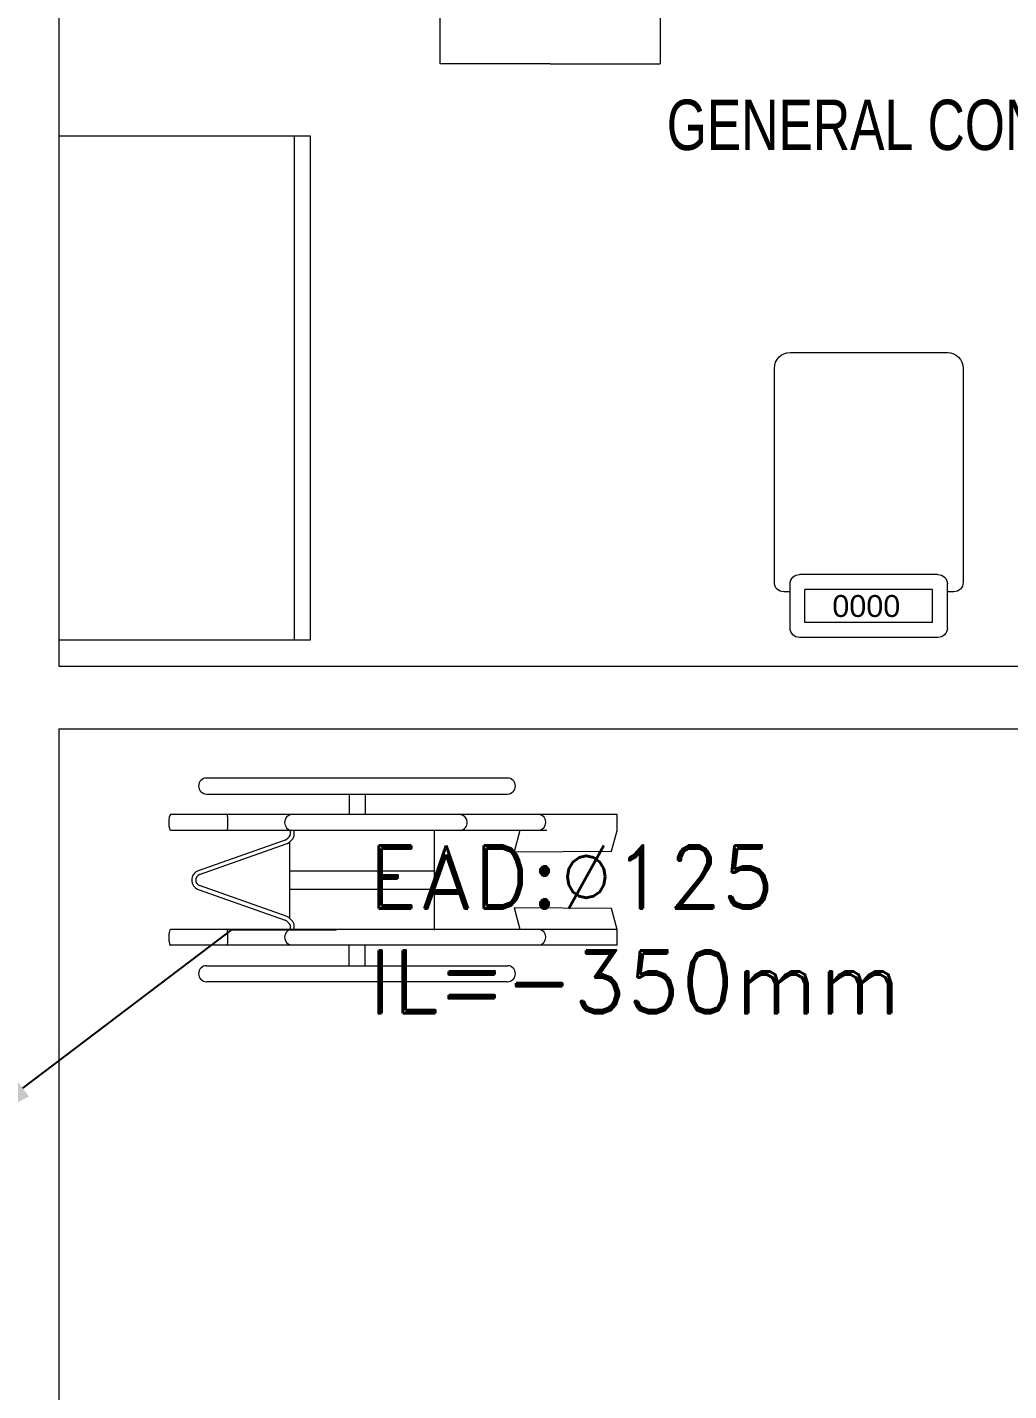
# Model space of a CAD drawing. Header units: millimetres. Extents: x -160614 to 59925, y -157025 to 0.
# Drawn here: x -132209 to -130649, y -114414 to -112248 of the extents above; entities that cross this region are included whole.
import ezdxf
from ezdxf import colors
from ezdxf.entities.mleader import LeaderData, LeaderLine
from ezdxf.math import Vec2, Vec3

# ---------------------------------------------------------------- set-up
doc = ezdxf.new("R2010")
doc.units = ezdxf.units.MM
doc.header["$LTSCALE"] = 8
doc.layers.get('0').update_dxf_attribs({"color": 9, "lineweight": 5})
for name, color, linetype, lineweight in [('72_EGR_BASE_TEXT', 9, 'Continuous', 5), ('72_EGR_EQP_TAG', 9, 'Continuous', 5), ('LOADING', 9, 'Continuous', 5), ('Walls', 9, 'Continuous', 5)]:
    doc.layers.add(name, color=color, linetype=linetype, lineweight=lineweight)
doc.layers.add('AC-EXHAUST-TXT', color=25, linetype='Continuous')
doc.layers.get('0').off()
doc.layers.get('0').freeze()
doc.styles.add('ROMAND', font='romand.shx')
doc.styles.get("Standard").update_dxf_attribs({"font": 'ARIALUNI.TTF'})
doc.styles.add('X3G_ENTITY_258862', font='swisscl.ttf', dxfattribs={"height": 200})

# ---------------------------------------------------------------- blocks, each defined once
blk = doc.blocks.new('HF11772-P')
at = {"layer": 'LOADING'}
for p, q in [((0.6000000000004206, 0.3500000000000227), (5.684341886080801e-14, 0.3500000000000227)), ((1.13686837721616e-13, 0.1749999999999545), (5.684341886080801e-14, 0.3500000000000227)), ((0.6000000000003638, 0.1749999999999545), (0.6000000000004206, 0.3500000000000227)), ((1.13686837721616e-13, 0.1749999999999545), (5.684341886080801e-14, 1.13686837721616e-13)), ((0.6000000000004206, 1.13686837721616e-13), (0.6000000000003638, 0.1749999999999545)), ((5.684341886080801e-14, 1.13686837721616e-13), (0.6000000000004206, 1.13686837721616e-13))]:
    blk.add_line(p, q, dxfattribs=at)
blk = doc.blocks.new('HF13461A-P')
at = {"layer": 'LOADING'}
for p, q in [((0.02293772482858003, 0.4352839569988873), (0.02293772482858003, 0.3652839569988942)), ((0.2579377248285937, 0.4502839569988737), (0.03793772482856639, 0.4502839569988737)), ((0.27293772482858, 0.4352839569988873), (0.27293772482858, 0.3652839569988942)), ((0.2492748866401371, 0.4266211188104876), (0.04660056301690929, 0.4266211188104876)), ((0.04660056301690929, 0.4266211188104876), (0.04660056301690929, 0.3739467951872371)), ((0.2492748866401371, 0.4266211188104876), (0.2492748866401371, 0.3739467951872371)), ((0.02293772482858003, 0.3778336849027824), (0.01293772482858913, 0.3778336849027824)), ((0.2492748866401371, 0.3739467951872371), (0.04660056301690929, 0.3739467951872371)), ((0.2829377248285709, 0.3778336849027824), (0.27293772482858, 0.3778336849027824)), ((-0.002062275171397232, 0.362833684902796), (-0.002062275171397232, 0.02283368490282101)), ((0.2579377248285937, 0.3502839569989078), (0.03793772482856639, 0.3502839569989078)), ((0.2979377248285573, 0.02283368490282101), (0.2979377248285573, 0.362833684902796)), ((0.02293772482858003, -0.002166315097213101), (0.27293772482858, -0.002166315097213101))]:
    blk.add_line(p, q, dxfattribs=at)
for centre, radius, start, end in [((0.03793772482856639, 0.4352839569988873), 0.015, 90, 180), ((0.2579377248285937, 0.4352839569988873), 0.015, 0, 90), ((0.01293772482858913, 0.362833684902796), 0.015, 90, 180), ((0.2829377248285709, 0.362833684902796), 0.015, 0, 90), ((0.03793772482856639, 0.3652839569988942), 0.015, 180, 270), ((0.2579377248285937, 0.3652839569988942), 0.015, 270, 0), ((0.02293772482858003, 0.02283368490282101), 0.025, 180, 270), ((0.27293772482858, 0.02283368490282101), 0.025, 270, 0)]:
    blk.add_arc(centre, radius, start, end, dxfattribs=at)
blk.add_text('0000', height=0.0347673109401385, dxfattribs=at).set_placement((0.09007038421259494, 0.3829003015287653))
blk = doc.blocks.new('HF14449A-P')
for p, q in [((-0.2243775059751442, 0.0577370373966586), (-0.7026048648096104, 0.05773703739666241)), ((-0.7026048648096106, 0.03233703739660326), (-0.2243775059751444, 0.03233703739659945)), ((-0.4762358073185771, 0.03205029861285438), (-0.4762358073185771, -0.0002950138872212758)), ((-0.4508358073185177, 0.03205029861285416), (-0.4508358073185179, -0.0002950138872215013)), ((-0.04999999999999999, 0), (-0.7602007859651527, -5.054984208996416e-15)), ((-0.04999999999999999, -0.02546865540998122), (-0.04999999999999999, 0)), ((-0.1618031039336351, -0.02540000000006603), (-0.7597345173729635, -0.02540000000006154)), ((-0.5779570220005814, -0.04094671940020574), (-0.715803614172783, -0.0895781253343097)), ((-0.5699330887511544, -0.0249490048305598), (-0.5699330887511544, -0.03324462882808872)), ((-0.5635830887511395, -0.03462026651602752), (-0.5635830887511395, -0.02510498611284625)), ((-0.3406452755967694, -0.1836926569049857), (-0.3406452755967694, -0.02510498611284427)), ((-0.2045311156582478, -0.0254000000000658), (-0.2137922712057258, -0.05952686438313258)), ((-0.05894155976088927, -0.05841782636047377), (-0.04999999999999999, -0.02546865540998122)), ((-0.7136895064055186, -0.09556586718853083), (-0.5759671819457279, -0.04700435971061574)), ((-0.570845275597542, -0.0440487082108167), (-0.570845275597542, -0.1647392152101756)), ((-0.2137922712057258, -0.05952686438313258), (-0.05894155976088927, -0.05841782636047377)), ((-0.570845275597542, -0.08993485218987125), (-0.3406452755967694, -0.08993485218987127)), ((-0.715803614172783, -0.1192097980866842), (-0.5779570220005821, -0.1678412040207864)), ((-0.5759671819457277, -0.1617835637103768), (-0.7136895064055184, -0.1132220562324626)), ((-0.570845275597542, -0.1188530712311206), (-0.3406452755967694, -0.1188530712311206)), ((-0.05894155976089149, -0.1493492852977452), (-0.2137922712057282, -0.1482402472750863)), ((-0.2137922712057282, -0.1482402472750863), (-0.2045312076090601, -0.1823667728243303)), ((-0.04990334317732587, -0.18265463148602), (-0.05894155976089149, -0.1493492852977452)), ((-0.05000000000000066, -0.1826621255453766), (-0.7602007859651534, -0.1826621255453819)), ((-0.5699330887511542, -0.1755432945929038), (-0.5699330887511542, -0.1836926569049863)), ((-0.5635830887511393, -0.1836926569049863), (-0.5635830887511393, -0.174167656904965)), ((-0.05000000000000066, -0.2077671116582189), (-0.05000000000000066, -0.1826621255453766)), ((-0.05000000000000066, -0.2077671116582189), (-0.7592690704582763, -0.2077671116582242)), ((-0.476235807318576, -0.2401124241582979), (-0.4762358073185762, -0.207767111658222)), ((-0.4508358073185166, -0.2401124241582974), (-0.4508358073185168, -0.2077671116582218)), ((-0.7026048648096095, -0.2403991629420465), (-0.2243775059751436, -0.2403991629420427)), ((-0.2243775059751433, -0.2657991629421019), (-0.7026048648096095, -0.2657991629421059))]:
    blk.add_line(p, q)
for centre, radius, start, end in [((-0.7026048648096104, 0.04503703739663294), 0.01270000000002967, 90, 180), ((-0.7026048648096104, 0.04503703739663294), 0.01270000000002961, 180, 270), ((-0.2243775059751444, 0.04503703739662913), 0.0127000000000296, 0, 89.99999999999841), ((-0.2243775059751444, 0.04503703739662913), 0.01270000000002961, 270, 0), ((-0.566079508239445, -0.01284776864409838), 0.01270000000002961, 98.73327038483916, 261.2511914792197), ((-0.301022758555312, -0.01288636813252329), 0.01270000000002962, 279.8277505499607, 82.50015573991185), ((-0.5847926271257111, -0.0257948213360439), 0.01662244002466088, 294.2819703179935, 333.3731708131581), ((-0.5847926271257111, -0.0257948213360439), 0.02297244002467565, 292.5925545036951, 337.4074454963046), ((-0.7105766807991707, -0.1043939617104967), 0.01571081920264343, 109.4325194380774, 250.5674805619225), ((-0.7105766807991707, -0.1043939617104967), 0.009360819202628655, 109.4228781946352, 250.5771218053662), ((-0.5847926271257107, -0.1829931020849487), 0.01662244002466079, 26.62682918684179, 65.71802968200791), ((-0.5847926271257107, -0.1829931020849487), 0.02297244002467567, 22.59255450369536, 67.40744549630338), ((-0.5660795082394439, -0.1952143569013449), 0.01270000000002957, 98.74880852078181, 261.2667296151592), ((-0.7026048648096095, -0.2530991629420762), 0.01270000000002958, 90, 180), ((-0.7026048648096095, -0.2530991629420762), 0.01270000000002967, 180, 270), ((-0.2243775059751433, -0.2530991629420724), 0.01270000000002959, 0, 90.00000000000159), ((-0.2243775059751433, -0.2530991629420724), 0.01270000000002961, 270, 0)]:
    blk.add_arc(centre, radius, start, end)
for centre, major_axis, ratio, start_param, end_param in [((-0.7597345173729635, -0.01255223135597267), (-5.915017985722951e-17, 0.01270000000002961), 0.2413765849549183, 0.1526955143072228, 3.141592653589811), ((-0.6698250405496151, -0.01270000510481024), (-3.162756151788923e-17, 0.012697209258653), 0.07812500689761234, 3.141592653589529, 6.498141927817123), ((-0.1757684522076221, -0.01248005796425654), (-1.059669164413782e-16, 0.01270000000002963), 0.9645786867561409, 3.250376864358358, 6.096806715279353), ((-0.759734928211715, -0.1952146186017943), (-1.451081288490829e-05, 0.01269126610106531), 0.2416784160878545, 0.1477409326276395, 3.289333586217433), ((-0.6698250405496158, -0.1953621306501871), (3.020299524565961e-17, 0.01269720925865308), 0.07812500689761107, 3.141592653589598, 6.498141927817073), ((-0.1757684522076228, -0.1951457014914397), (-1.231854239787966e-15, 0.01270000000002964), 0.9645786867561366, 3.252899155220677, 6.098307585245313)]:
    blk.add_ellipse(centre, major_axis=major_axis, ratio=ratio, start_param=start_param, end_param=end_param)
blk = doc.blocks.new('GF21027-P')
at = {"layer": 'LOADING'}
for p, q in [((0.4000000000002046, 0.3999999999999773), (-0.3999999999997499, 0.3999999999999204)), ((-0.3999999999997499, 0.3999999999999204), (-0.3999999999999773, 0)), ((0.3999999999999773, -5.684341886080801e-14), (0.4000000000002046, 0.3999999999999773)), ((-0.3999999999997499, 0.02499999999992042), (0.4000000000000909, 0.02499999999997726)), ((-0.3999999999999773, 0), (0.3999999999999773, -5.684341886080801e-14))]:
    blk.add_line(p, q, dxfattribs=at)
blk = doc.blocks.new('GF1')
at = {"layer": 'Walls', "color": 9}
for p, q in [((-132159.3671013078, -110262.6130425373), (-132159.3671013078, -113262.6130425373)), ((-132159.3671013078, -113262.6130425373), (-128659.5784436412, -113262.6130425373)), ((-132159.3671013078, -113362.6130425373), (-132159.3671013078, -115862.613042568)), ((-132159.3671013078, -113362.6130425373), (-128659.5784436412, -113362.6130425373))]:
    blk.add_line(p, q, dxfattribs=at)
at = {"layer": 'LOADING', "color": 9, "extrusion": (3.713887263839149e-28, -3.96559692838203e-29, -1), "xscale": 999.9999999999989, "yscale": 999.9999999999989, "zscale": -999.9999999999989, "rotation": 89.94440663823757}
blk.add_blockref('HF11772-P', (131553.1716123826, -112306.1473286906, 3.057127579915319e-07), dxfattribs=at)
at = {"layer": 'LOADING', "color": 9, "yscale": 1000, "zscale": 1000}
for name, p, xscale, rotation in [('GF21027-P', (-131759.3671011619, -112820.8434842837), 1000, 90.00000002091183), ('HF13461A-P', (-131019.8639994703, -112766.9139249672, 5.890267854455158e-07), -1000, 180)]:
    blk.add_blockref(name, p, dxfattribs=dict(at, xscale=xscale, rotation=rotation))
at = {"layer": 'LOADING', "color": 9, "lineweight": 0, "xscale": 1000, "yscale": 1000, "zscale": 1000}
blk.add_blockref('HF14449A-P', (-131221.7083301207, -113498.2873174389, 5.89026791263032e-07), dxfattribs=at)
at = {"layer": '72_EGR_BASE_TEXT', "color": 9, "insert": (-130589.3933184117, -112362.8176960479, 5.890267910826207e-07), "char_height": 80, "attachment_point": 2, "style": 'X3G_ENTITY_258862'}
blk.add_mtext('GENERAL CONSULT ROOM (2)', dxfattribs=at)

msp = doc.modelspace()

# ---------------------------------------------------------------- block references
at = {"layer": '72_EGR_EQP_TAG'}
msp.add_blockref('GF1', (0, 0), dxfattribs=at)

# ---------------------------------------------------------------- leaders
at = {"layer": 'AC-EXHAUST-TXT'}
ml = msp.add_multileader_mtext('Standard', dxfattribs=at)
ml.set_content('{\\C152;\\c12285479;EAD:%%C125}\\P{\\C1;IL=-350mm}', color=256, style='ROMAND')
ml.set_leader_properties(color=256)
ml.build(insert=Vec2(0, 0))
ml.multileader.update_dxf_attribs({"text_left_attachment_type": 2, "text_right_attachment_type": 2, "dogleg_length": 487.7051664219338, "arrow_head_size": 100})
ctx = ml.context
ctx.base_point, ctx.char_height, ctx.arrow_head_size, ctx.landing_gap_size, ctx.plane_origin, ctx.plane_x_axis, ctx.plane_y_axis = Vec3(-131717.9327479424, -113680.9494429842, 4.194520057887719e-09), 100, 100, 50, Vec3(-126715.3308676386, -118991.3922723782, -1.154786174164732e-08), Vec3(0.9999999999453071, -1.045877037983423e-05, 3.383039458371172e-23), Vec3(1.045877037983423e-05, 0.9999999999453071, 2.964448994077269e-12)
ctx.left_attachment, ctx.right_attachment = 2, 2
notes = []
notes.append((ctx, [(0, (1, 1, 0), (-131883.4988135172, -113680.9477113668, 4.194520057882119e-09), (0.9999999999453071, -1.045877037983423e-05, 3.383039458371172e-23), 165.5660655838383, [(2, [(-132296.306008209, -113993.7768934904, 3.267141104786741e-09)], 0, [])])]))
ctx.mtext.insert, ctx.mtext.text_direction, ctx.mtext.rotation, ctx.mtext.flow_direction, ctx.mtext.extrusion = Vec3(-131667.9313534424, -113547.6166325967, 4.58977992376638e-09), Vec3(0.9999999999453071, -1.045877037983423e-05, 3.383039458371172e-23), 6.283174848409206, 5, Vec3(-3.100452516275057e-17, -2.964448993913593e-12, 1)
for ctx, leaders in notes:
    for number, flags, end, landing, length, lines in leaders:
        leader = LeaderData()
        leader.index, (leader.has_last_leader_line, leader.has_dogleg_vector, leader.attachment_direction) = number, flags
        leader.last_leader_point, leader.dogleg_vector, leader.dogleg_length = Vec3(end), Vec3(landing), length
        for number, points, colour, breaks in lines:
            line = LeaderLine()
            line.index, line.vertices, line.color, line.breaks = number, Vec3.list(points), colors.encode_raw_color(colour), breaks
            leader.lines.append(line)
        ctx.leaders.append(leader)

doc.saveas('drawing.dxf')
